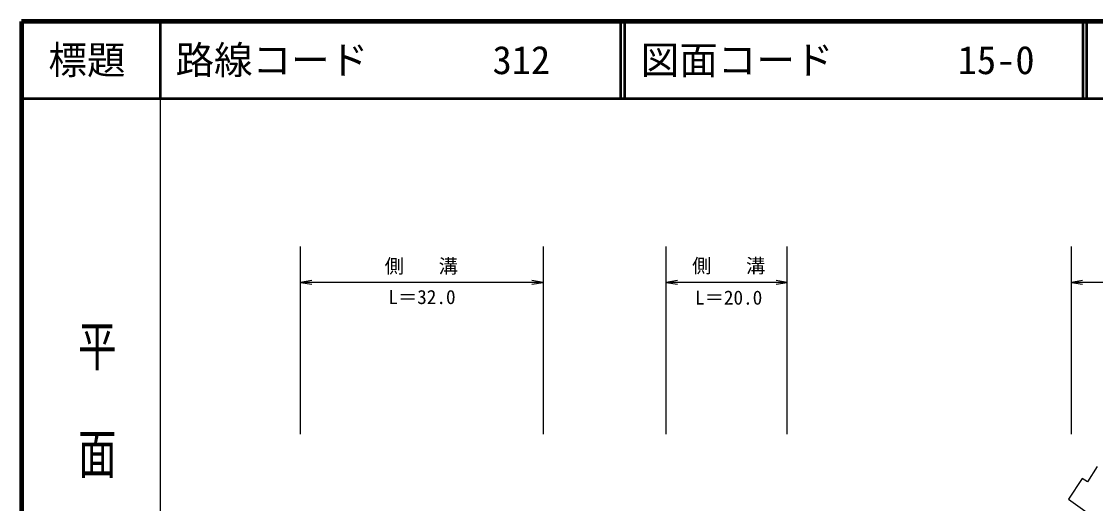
# Model space of a CAD drawing. Units: millimetres, scale not verified. Extents: x 40000 to 680000, y 20000 to 380000.
# Drawn here: x 40000 to 179403, y 317430 to 380000 of the extents above; entities that cross this region are included whole.
import ezdxf
from ezdxf.enums import TextEntityAlignment as Align

# ---------------------------------------------------------------- set-up
doc = ezdxf.new("R2010")
doc.units = ezdxf.units.MM
doc.header["$LTSCALE"] = 1000
for name, color, linetype, lineweight in [('M-BGD', 7, 'Continuous', 25), ('M-STR-STR3', 7, 'Continuous', 25), ('M-TTL', 2, 'Continuous', 140), ('M-TTL-BAND', 7, 'Continuous', 25), ('M-TTL-LINE', 7, 'Continuous', 50)]:
    doc.layers.add(name, color=color, linetype=linetype, lineweight=lineweight)
doc.layers.add('M-TTL-TXT', color=7, linetype='Continuous')
doc.styles.add('@ＭＳ ゴシック', font='')
doc.styles.add('ＭＳ ゴシック', font='')
doc.styles.get('@ＭＳ ゴシック').set_extended_font_data('@MS Gothic')
doc.styles.get('ＭＳ ゴシック').set_extended_font_data('MS Gothic')

# ---------------------------------------------------------------- blocks, each defined once
blk = doc.blocks.new('open_arrow')
at = {"color": 0, "linetype": 'Continuous', "lineweight": -2}
blk.add_lwpolyline([(7.5, 1.25), (0, 0), (7.5, -1.25)], dxfattribs=at)

msp = doc.modelspace()

# ---------------------------------------------------------------- linework, layer by layer
at = {"layer": 'M-BGD'}
for p, q in [((179629, 322240), (178364, 320233)), ((177688, 320691), (175878, 317987)), ((178364, 320233), (177688, 320691)), ((175878, 317987), (178299, 316265))]:
    msp.add_line(p, q, dxfattribs=at)
at = {"layer": 'M-STR-STR3'}
for p, q in [((76228, 326415), (76228, 350810)), ((107697, 350810), (107697, 326415)), ((123683, 326415), (123683, 350810)), ((139385, 326415), (139385, 350810)), ((176282, 326415), (176282, 350810)), ((107697, 346138), (76228, 346138)), ((139385, 346138), (123683, 346138)), ((222206, 346138), (176282, 346138))]:
    msp.add_line(p, q, dxfattribs=at)
at = {"layer": 'M-TTL'}
for p, q in [((40000, 380000), (40000, 20000)), ((680000, 380000), (40000, 380000))]:
    msp.add_line(p, q, dxfattribs=at)
at = {"layer": 'M-TTL-BAND'}
msp.add_line((58000, 370000), (58000, 20000), dxfattribs=at)
at = {"layer": 'M-TTL-LINE'}
for p, q in [((58000, 380000), (58000, 370000)), ((117750, 380000), (117750, 370000)), ((118250, 380000), (118250, 370000)), ((177750, 380000), (177750, 370000)), ((178250, 380000), (178250, 370000)), ((40000, 370000), (680000, 370000))]:
    msp.add_line(p, q, dxfattribs=at)

# ---------------------------------------------------------------- block references
at = {"layer": 'M-STR-STR3', "xscale": 193, "yscale": 193}
for p in [(76228, 346138), (123683, 346138), (176282, 346138)]:
    msp.add_blockref('open_arrow', p, dxfattribs=at)
at = {"layer": 'M-STR-STR3', "xscale": 193, "yscale": 193, "rotation": 180}
for p in [(107697, 346138), (139385, 346138)]:
    msp.add_blockref('open_arrow', p, dxfattribs=at)

# ---------------------------------------------------------------- texts
at = {"layer": 'M-STR-STR3', "style": 'ＭＳ ゴシック'}
for s, p in [('L＝32.0', (87611, 344237)), ('L＝20.0', (127417, 344161))]:
    msp.add_text(s, height=1833, dxfattribs=at).set_placement(p, align=Align.MIDDLE_LEFT)
at = {"layer": 'M-STR-STR3', "char_height": 1833, "attachment_point": 4, "style": 'ＭＳ ゴシック'}
for insert in [(87142, 348148), (127042, 348189)]:
    msp.add_mtext('\\T1.4;側\u3000溝', dxfattribs=dict(at, insert=insert))
at = {"layer": 'M-TTL-BAND', "style": '@ＭＳ ゴシック', "width": 1.4}
msp.add_text('平  面  図', height=3666, rotation=270, dxfattribs=at).set_placement((49777, 306475), align=Align.MIDDLE_RIGHT)
at = {"layer": 'M-TTL-TXT', "style": 'ＭＳ ゴシック'}
msp.add_text('標題', height=3666, dxfattribs=at).set_placement((48500, 375000), align=Align.MIDDLE_CENTER)
for s, p in [('路線コード', (60000, 375000)), ('312', (101142, 375000)), ('図面コード', (120380, 375000)), ('15-0', (161521, 375000))]:
    msp.add_text(s, height=3666, dxfattribs=at).set_placement(p, align=Align.MIDDLE_LEFT)

doc.saveas('drawing.dxf')
